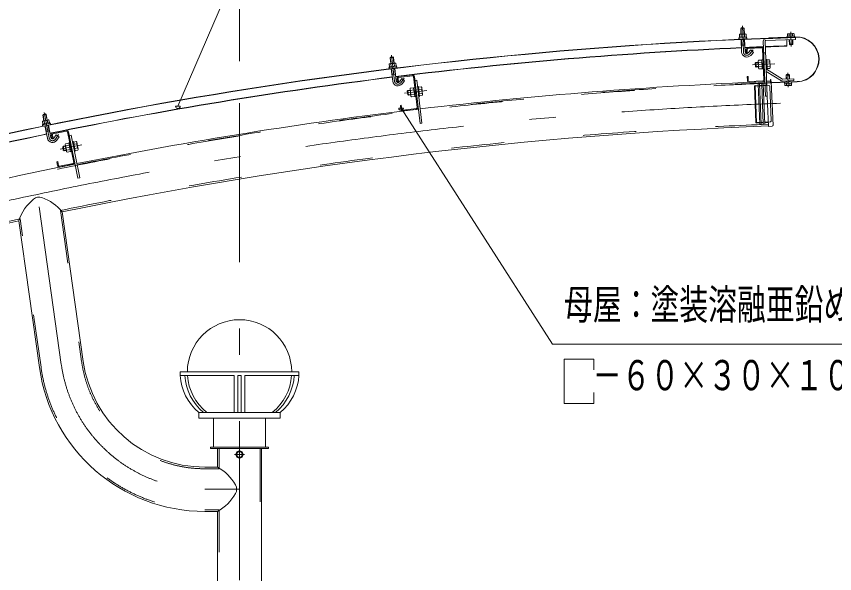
# Model space of a CAD drawing. Units: millimetres, scale not verified. Extents: x -32624 to 32629, y -14700 to 14700.
# Drawn here: x 24606 to 29548, y 5329 to 8691 of the extents above; entities that cross this region are included whole.
import ezdxf
from ezdxf.enums import TextEntityAlignment as Align

# ---------------------------------------------------------------- set-up
doc = ezdxf.new("R2010")
doc.units = ezdxf.units.MM
doc.header["$LTSCALE"] = 80
doc.linetypes.add('USER2', pattern=[10, 4, -6])
doc.linetypes.add('USER3', pattern=[24, 12, -5, 2, -5])
for name, color, linetype, lineweight in [('0-0_0', 7, 'Continuous', 18), ('0-6_2-0BOLD', 7, 'Continuous', 18), ('0-7_2-1HIDDEN', 3, 'USER2', 18), ('0-8_2-2CENTER', 3, 'USER3', 18), ('0-9_2-4THIN', 4, 'Continuous', 18), ('0-A_2-5DIM', 3, 'Continuous', 18)]:
    doc.layers.add(name, color=color, linetype=linetype, lineweight=lineweight)
doc.styles.add('ＭＳ ゴシック', font='')
doc.styles.get('ＭＳ ゴシック').set_extended_font_data('MS Gothic')

# ---------------------------------------------------------------- blocks, each defined once
blk = doc.blocks.new('ledl')
at = {"layer": '0-0_0'}
for p, q in [((14388.17, 13926.97), (14183.17, 13926.97)), ((14183.17, 13920.97), (14183.17, 13926.97)), ((14388.17, 13920.97), (14388.17, 13926.97)), ((14276.67, 13920.97), (14183.17, 13920.97)), ((14276.67, 13920.97), (14276.67, 13856.97)), ((14288.67, 13920.97), (14282.67, 13920.97)), ((14282.67, 13920.97), (14282.67, 13856.97)), ((14288.67, 13920.97), (14288.67, 13856.97)), ((14388.17, 13920.97), (14294.67, 13920.97)), ((14294.67, 13920.97), (14294.67, 13856.97)), ((14355.67, 13846.97), (14355.67, 13856.97)), ((14215.67, 13846.97), (14355.67, 13846.97)), ((14240.67, 13796.97), (14240.67, 13846.97)), ((14330.67, 13796.97), (14330.67, 13846.97)), ((14240.67, 13796.97), (14330.67, 13796.97))]:
    blk.add_line(p, q, dxfattribs=at)
blk.add_lwpolyline([(14215.67, 13846.97), (14215.67, 13856.97), (14355.67, 13856.97)], dxfattribs=at)
for start, end in [(0, 180), (183.82255, 231.05756), (308.94244, 356.17745)]:
    blk.add_arc((14285.67, 13926.97), 90, start, end, dxfattribs=at)
for centre, major_axis, start_param, end_param in [((14285.67, 13926.97), (102.47, 6.5), 3.1362923, 3.9034857), ((14293.67, 13926.97), (102.47, 6.5), 3.1362923, 3.9034857), ((14277.67, 13926.97), (-102.47, 6.5), 2.3796996, 3.146893), ((14285.67, 13926.97), (-102.47, 6.5), 2.3796996, 3.146893)]:
    blk.add_ellipse(centre, major_axis=major_axis, ratio=0.92312, start_param=start_param, end_param=end_param, dxfattribs=at)

msp = doc.modelspace()

# ---------------------------------------------------------------- linework, layer by layer
at = {"layer": '0-6_2-0BOLD'}
for p, q in [((29001.45, 8619.76), (28980.47, 8618.94)), ((28982.29, 8582.26), (28982.9, 8566.49)), ((28983.07, 8552.14), (28986.02, 8476.34)), ((29003.09, 8567.28), (29002.48, 8583.05)), ((29007, 8477.16), (29004.05, 8552.96)), ((29150.87, 8560.45), (29311.75, 8566.72)), ((29257.62, 8564.21), (29257.72, 8561.09)), ((29262.9, 8584.46), (29263.38, 8572.19)), ((29273.39, 8572.58), (29272.91, 8584.85)), ((29273.41, 8561.71), (29273.28, 8565.22)), ((29274.9, 8523.6), (29273.85, 8550.51)), ((29293.58, 8573.37), (29293.1, 8585.64)), ((29294.26, 8566.04), (29294.4, 8562.52)), ((29305.56, 8568.23), (29305.34, 8573.83)), ((28984.43, 8517.17), (29005.41, 8517.98)), ((29024.21, 8502.95), (29106.75, 8506.17)), ((29106.97, 8500.58), (29024.43, 8497.36)), ((29140.72, 8209.77), (29127.77, 8542.02)), ((29258.1, 8549.9), (29259.38, 8511.74)), ((29019.05, 8491.55), (29019.98, 8467.76)), ((29120.09, 8307.74), (29112.78, 8495.2)), ((29119.3, 8471.63), (29130.5, 8472.07)), ((26867.1, 8404.77), (26868.97, 8389.1)), ((26889.04, 8391.49), (26887.17, 8407.16)), ((29088.62, 8413.52), (29108.93, 8414.31)), ((29109.17, 8408.19), (29116.44, 8401.47)), ((29132.06, 8431.85), (29137.66, 8432.07)), ((29137.66, 8432.07), (29139.97, 8372.61)), ((29138.31, 8415.46), (29155.12, 8416.11)), ((26870.27, 8374.8), (26879.24, 8299.48)), ((26900.1, 8301.97), (26891.13, 8377.29)), ((29109.95, 8388.08), (29089.64, 8387.29)), ((29116.71, 8394.47), (29109.44, 8401.19)), ((29110.49, 8374.27), (29117.48, 8374.54)), ((29139.98, 8372.61), (29134.38, 8372.4)), ((29227.42, 8303.07), (29134.88, 8359.69)), ((29135.63, 8372.36), (29233.27, 8312.62)), ((29156.14, 8389.88), (29139.33, 8389.23)), ((26874.41, 8340.05), (26895.27, 8342.53)), ((26913.78, 8293.63), (26910.97, 8317.26)), ((26915.2, 8329.04), (26997.22, 8338.81)), ((26997.88, 8333.25), (26915.86, 8323.48)), ((26950.43, 8302.98), (26935.28, 8283.72)), ((27004.11, 8328.35), (27026.3, 8142.07)), ((27043.53, 8044.73), (27009.67, 8329.02)), ((27023.61, 8306.71), (27012.48, 8305.38)), ((27033.93, 8267.4), (27028.36, 8266.74)), ((27033.93, 8267.4), (27040.96, 8208.32)), ((29032.17, 8298.71), (29114.71, 8301.92)), ((29114.93, 8296.33), (29032.39, 8293.11)), ((29165.37, 8296.01), (29175.48, 8033.7)), ((29322.24, 8297.43), (29168.36, 8291.43)), ((29168.43, 8289.68), (29322.31, 8295.68)), ((29255.52, 8301.81), (29255.79, 8294.84)), ((29256.48, 8287.51), (29256.95, 8275.23)), ((29276.78, 8295.65), (29276.51, 8302.63)), ((29277.15, 8276.02), (29276.67, 8288.29)), ((29288.21, 8294.35), (29288.43, 8288.76)), ((26970.45, 8243.98), (26973.76, 8216.18)), ((26986.52, 8245.01), (27006.7, 8247.42)), ((27009.8, 8221.35), (26989.62, 8218.95)), ((27007.42, 8241.33), (27015.2, 8235.21)), ((27008.25, 8234.38), (27016.03, 8228.26)), ((27040.96, 8208.32), (27035.4, 8207.66)), ((27052.6, 8252.88), (27035.89, 8250.89)), ((27039, 8224.83), (27055.7, 8226.82)), ((26933.15, 8130.98), (26930.34, 8154.61)), ((27021.4, 8135.85), (26939.38, 8126.08)), ((26940.04, 8120.52), (27022.06, 8130.29)), ((24785.7, 8099.71), (24765.11, 8095.58)), ((24772.73, 8059.65), (24775.84, 8044.18)), ((24795.65, 8048.16), (24792.54, 8063.63)), ((24778.27, 8030.03), (24793.2, 7955.67)), ((24813.79, 7959.8), (24798.86, 8034.17)), ((24785.16, 7995.72), (24805.75, 7999.85)), ((24828.1, 7952.57), (24823.41, 7975.91)), ((24826.7, 7987.99), (24907.68, 8004.25)), ((24908.78, 7998.76), (24827.8, 7982.5)), ((24915.37, 7994.38), (24952.3, 7810.45)), ((24888.53, 7907.59), (24894.04, 7880.14)), ((24924.39, 7913.9), (24904.46, 7909.9)), ((24925.6, 7907.89), (24933.84, 7902.41)), ((24969.71, 7923), (24953.22, 7919.69)), ((24909.63, 7884.17), (24929.56, 7888.16)), ((24935.22, 7895.55), (24926.98, 7901.03)), ((24958.39, 7893.95), (24974.88, 7897.26)), ((24855.65, 7815.32), (24860.34, 7791.98)), ((24947.92, 7803.85), (24866.93, 7787.6)), ((24868.03, 7782.1), (24949.02, 7798.36)), ((24882.39, 7512.26), (25009.24, 6609.71)), ((24744.79, 6572.54), (24620.5, 7456.89)), ((26087.02, 657.9), (26087.02, 6082.9)), ((25936, 6057.84), (25936, 6037.96)), ((25953.35, 6068.03), (25936.14, 6058.09)), ((25936.14, 6037.71), (25953.35, 6027.78)), ((25970.85, 6058.09), (25953.64, 6068.03)), ((25953.64, 6027.78), (25970.85, 6037.71)), ((25971, 6037.96), (25971, 6057.84)), ((25743.5, 5704.38), (25819.97, 5704.38)), ((25819.97, 5704.38), (25819.97, 657.9))]:
    msp.add_line(p, q, dxfattribs=at)
for points in [[(29002.81, 8584.78), (29001.45, 8619.76), (28997.82, 8623.12), (28983.83, 8622.57), (28980.47, 8618.94), (28981.83, 8583.96)], [(28972.89, 8566.11), (28972.28, 8581.88), (28975.18, 8583.71), (29009.46, 8585.04), (29012.49, 8583.44), (29013.11, 8567.67)], [(29130.46, 8544.93), (29312.32, 8552.01), (29311.89, 8563.2), (29130.02, 8556.12)], [(29311.68, 8568.47), (29150.8, 8562.2), (29150.87, 8560.45)], [(29305.34, 8573.83), (29261.62, 8572.13), (29261.84, 8566.53)], [(29262.9, 8584.46), (29265.8, 8586.3), (29300.07, 8587.63), (29303.11, 8586.03), (29303.59, 8573.76)], [(29294.83, 8551.33), (29295.88, 8524.42), (29292.52, 8520.79), (29278.53, 8520.24), (29274.9, 8523.6), (29295.88, 8524.42)], [(29116.58, 8541.58), (29129.53, 8209.33), (29140.72, 8209.77)], [(29019.98, 8467.76), (29014.38, 8467.55), (29013.46, 8491.33)], [(29040.62, 8456.18), (29057.26, 8474.17), (29041.84, 8488.43), (29025.2, 8470.45)], [(26859.02, 8387.91), (26857.15, 8403.59), (26859.9, 8405.64), (26893.96, 8409.7), (26897.12, 8408.34), (26898.99, 8392.67)], [(26883.22, 8443.67), (26879.33, 8446.73), (26865.43, 8445.07), (26862.37, 8441.18)], [(26887.36, 8408.91), (26883.22, 8443.67), (26862.37, 8441.18), (26866.51, 8406.43)], [(29072.52, 8413.77), (29068.49, 8409.41), (29069.25, 8389.82), (29073.61, 8385.79)], [(29087.25, 8386.32), (29073.61, 8385.79), (29072.52, 8413.77), (29086.16, 8414.3)], [(29108.42, 8427.43), (29088.11, 8426.63), (29085.85, 8422.34), (29087.57, 8378.28), (29090.15, 8374.17), (29110.46, 8374.96)], [(29110.49, 8374.27), (29108.39, 8428.13), (29115.38, 8428.4)], [(29139.84, 8376.11), (29156.65, 8376.77), (29158.91, 8381.06), (29157.2, 8425.12), (29154.61, 8429.22), (29137.8, 8428.57)], [(26905.4, 8316.6), (26908.22, 8292.96), (26913.78, 8293.63)], [(26950.43, 8302.98), (26933.93, 8315.97), (26918.77, 8296.72)], [(27023.61, 8306.71), (27054.65, 8046.05), (27043.53, 8044.73)], [(29026.36, 8304.09), (29025.43, 8327.87), (29019.84, 8327.65), (29020.76, 8303.87)], [(29161.16, 8296.4), (29160.62, 8310.39), (29162.36, 8310.46), (29162.91, 8296.47)], [(29234.84, 8312.21), (29300.55, 8314.77), (29300.99, 8303.58), (29235.28, 8301.02)], [(29276.07, 8313.82), (29275.16, 8337.27), (29271.52, 8340.63), (29257.53, 8340.09), (29254.17, 8336.46)], [(29275.16, 8337.27), (29254.17, 8336.46), (29255.09, 8313)], [(27005.15, 8260.45), (26984.96, 8258.05), (26983.05, 8253.59), (26988.27, 8209.8), (26991.17, 8205.91), (27011.36, 8208.32)], [(27018.39, 8208.45), (27011.44, 8207.62), (27005.06, 8261.14), (27012.01, 8261.98)], [(27059.17, 8218.24), (27053.95, 8262.03), (27051.05, 8265.91), (27034.34, 8263.93)], [(29170.44, 8028.25), (29147.7, 8027.37), (29137.19, 8300.18), (29159.92, 8301.05)], [(29288.43, 8288.76), (29244.71, 8287.05), (29244.49, 8292.65)], [(29246.46, 8287.12), (29246.94, 8274.85), (29249.98, 8273.24)], [(29249.98, 8273.24), (29284.25, 8274.58), (29287.16, 8276.41), (29286.68, 8288.69)], [(26987.32, 8217.79), (26973.76, 8216.18), (26969.1, 8219.85), (26966.78, 8239.32), (26970.45, 8243.98), (26984, 8245.59)], [(27040.55, 8211.8), (27057.26, 8213.79), (27059.17, 8218.24)], [(26930.34, 8154.61), (26924.78, 8153.95), (26927.59, 8130.32)], [(24766.01, 8042.21), (24762.91, 8057.68), (24765.48, 8059.95), (24799.11, 8066.7), (24802.37, 8065.61), (24805.47, 8050.13)], [(24792.59, 8065.4), (24785.7, 8099.71), (24781.58, 8102.45), (24767.86, 8099.7), (24765.11, 8095.58), (24772, 8061.26)], [(24817.92, 7974.81), (24822.6, 7951.47), (24828.1, 7952.57)], [(24850.31, 7944.41), (24863.88, 7964.81), (24846.4, 7976.45), (24832.83, 7956.05)], [(24920.87, 7995.48), (24977.22, 7714.78), (24988.2, 7716.98), (24936.53, 7974.35), (24925.55, 7972.14)], [(24901.92, 7910.28), (24888.53, 7907.59), (24885.24, 7902.65), (24889.1, 7883.43), (24894.04, 7880.14), (24907.43, 7882.83)], [(24932.14, 7875.3), (24912.22, 7871.3), (24909.01, 7874.94), (24900.33, 7918.17), (24901.88, 7922.77), (24921.81, 7926.77)], [(24928.53, 7928.83), (24921.67, 7927.46), (24932.28, 7874.61), (24939.14, 7875.99)], [(24956.17, 7876.55), (24961.66, 7877.65), (24949.95, 7935.99), (24944.45, 7934.88)], [(24950.63, 7932.56), (24967.13, 7935.87), (24970.33, 7932.23), (24979.01, 7888.99), (24977.46, 7884.4), (24960.97, 7881.08)], [(24854.85, 7790.88), (24850.16, 7814.21), (24855.65, 7815.32)], [(25819.97, 6082.9), (25819.97, 5971.43), (25743.5, 5971.43)]]:
    msp.add_lwpolyline(points, dxfattribs=at)
for points in [[(29014.86, 8567.74), (28971.14, 8566.04), (28971.36, 8560.44), (29015.08, 8562.14)], [(26900.73, 8392.88), (26901.39, 8387.32), (26857.94, 8382.15), (26857.28, 8387.71)], [(24807.19, 8050.48), (24764.3, 8041.86), (24765.4, 8036.37), (24808.29, 8044.99)], [(26128.5, 6082.9), (25778.5, 6082.9), (25778.5, 6090.95), (26128.5, 6090.95)]]:
    msp.add_lwpolyline(points, close=True, dxfattribs=at)
for radius in [21.88, 17.15]:
    msp.add_circle((25953.5, 6047.9), radius, dxfattribs=at)
for centre, radius, start, end in [((30153.5, -18066.75), 26646.03, 91.92674, 106.44423), ((30153.5, -18066.75), 26644.27, 91.92674, 106.44423), ((28972.37, 8556.98), 3.5, 92.23167, 272.23166), ((28977.53, 8575.62), 8.17, 54.38918, 92.23167), ((28993.51, 8553.82), 30.57, 72.93558, 111.52777), ((29007.74, 8576.8), 8.17, 92.23167, 130.07417), ((29014.34, 8558.61), 3.5, 272.23167, 92.23167), ((29130.57, 8542.12), 14, 92.23167, 182.23166), ((29268.15, 8578.22), 8.17, 54.38918, 92.23167), ((29284.13, 8556.41), 30.57, 72.93558, 111.52777), ((29298.36, 8579.39), 8.17, 92.23167, 130.07417), ((29317, 8432.07), 136.5, 272.23167, 92.23167), ((29317, 8432.07), 134.75, 272.23167, 92.23167), ((30153.5, -18066.75), 26595.27, 92.5182, 97.03343), ((30153.5, -18066.75), 26593.53, 92.51822, 97.03345), ((30153.5, -18066.75), 26595.27, 92.23167, 92.47296), ((30153.5, -18066.75), 26593.53, 92.23167, 92.47298), ((29024.65, 8491.76), 11.2, 92.23167, 182.23166), ((29107.19, 8494.98), 11.2, 2.23167, 92.23167), ((29107.19, 8494.98), 5.6, 2.23167, 92.23167), ((29130.57, 8542.12), 2.8, 92.23167, 182.23166), ((30153.5, -18066.75), 26595.27, 91.92674, 92.20755), ((30153.5, -18066.75), 26593.53, 91.92674, 92.20755), ((29017.5, 8477.57), 31.5, 182.23167, 317.23167), ((29017.5, 8477.57), 10.5, 182.23167, 317.23167), ((29024.65, 8491.76), 5.6, 92.23167, 182.23166), ((26862.89, 8397.77), 8.17, 58.94965, 96.79214), ((26880.55, 8377.31), 30.57, 77.49605, 116.08823), ((26892.91, 8401.35), 8.17, 96.79214, 134.63463), ((29096.03, 8420.38), 10.09, 182.23167, 222.79053), ((29123.41, 8401.74), 36.73, 161.29674, 203.1666), ((29147.2, 8422.37), 10.09, 321.67282, 2.23167), ((29121.35, 8401.66), 36.73, 341.29674, 23.16661), ((26859.23, 8378.77), 3.5, 96.79214, 276.79213), ((26900.93, 8383.74), 3.5, 276.79214, 96.79214), ((29097.56, 8381.03), 10.09, 141.67282, 182.23166), ((29137.09, 8374.74), 2.8, 182.23167, 238.54161), ((29148.74, 8383.02), 10.09, 2.23167, 42.79053), ((30153.5, -18066.75), 26595.27, 97.07867, 101.59389), ((30153.5, -18066.75), 26593.53, 97.07869, 101.5939), ((26916.53, 8317.92), 11.2, 96.79214, 186.79213), ((26916.53, 8317.92), 5.6, 96.79214, 186.79213), ((26998.55, 8327.69), 11.2, 6.79214, 96.79214), ((26998.55, 8327.69), 5.6, 6.79214, 96.79214), ((29031.95, 8304.31), 11.2, 182.23167, 272.23167), ((29031.95, 8304.31), 5.6, 182.23167, 272.23167), ((29114.49, 8307.52), 5.6, 272.23167, 2.23167), ((29114.49, 8307.52), 11.2, 272.23167, 2.23167), ((29234.73, 8315.01), 14, 238.54161, 272.23167), ((29234.73, 8315.01), 2.8, 238.54161, 272.23167), ((26910.53, 8303.21), 31.5, 186.79214, 321.79214), ((26910.53, 8303.21), 10.5, 186.79214, 321.79214), ((30153.5, -18066.75), 26383.53, 92.23167, 96.76782), ((27044.21, 8258.49), 10.09, 326.23329, 6.79214), ((29160.12, 8295.8), 5.25, 2.20737, 92.20737), ((29168.16, 8296.68), 7, 182.23167, 272.23167), ((29168.16, 8296.68), 5.25, 182.23167, 272.23167), ((29251.7, 8281.48), 8.17, 272.23167, 310.07417), ((29265.93, 8304.47), 30.57, 252.93558, 291.52777), ((29281.9, 8282.66), 8.17, 234.38918, 272.23167), ((26993.35, 8252.44), 10.09, 186.79214, 227.35098), ((27022.14, 8236.04), 36.73, 165.85719, 207.72705), ((26998.01, 8213.34), 10.09, 146.23328, 186.79213), ((27020.09, 8235.79), 36.73, 345.85721, 27.72708), ((27048.87, 8219.4), 10.09, 6.79214, 47.351), ((30153.5, -18066.75), 26383.53, 96.79214, 101.32828), ((26938.71, 8131.64), 11.2, 186.79214, 276.79214), ((26938.71, 8131.64), 5.6, 186.79214, 276.79214), ((27020.73, 8141.41), 5.6, 276.79214, 6.79214), ((27020.73, 8141.41), 11.2, 276.79214, 6.79214), ((24769.09, 8052.34), 8.17, 63.51012, 101.3526), ((24788.32, 8033.35), 30.57, 82.05652, 120.6487), ((24798.73, 8058.3), 8.17, 101.3526, 139.1951), ((24766.94, 8033.11), 3.5, 101.3526, 281.35258), ((24808.12, 8041.38), 3.5, 281.3526, 101.3526), ((30153.5, -18066.75), 26116.47, 92.20737, 101.64403), ((29170.23, 8033.5), 5.25, 272.20737, 2.20737), ((30153.5, -18066.75), 26593.53, 101.63916, 105.85274), ((24824.09, 7961.87), 10.5, 191.3526, 326.3526), ((24828.9, 7977.01), 11.2, 101.3526, 191.35258), ((24828.9, 7977.01), 5.6, 101.3526, 191.35258), ((24909.88, 7993.27), 11.2, 11.3526, 101.3526), ((24909.88, 7993.27), 5.6, 11.3526, 101.3526), ((24824.09, 7961.87), 31.5, 191.3526, 326.3526), ((24910.69, 7917.84), 10.09, 191.3526, 231.91145), ((24940.69, 7903.79), 36.73, 170.41766, 212.28752), ((24960.9, 7927.93), 10.09, 330.79375, 11.3526), ((24938.66, 7903.38), 36.73, 350.41768, 32.28754), ((24918.44, 7879.24), 10.09, 150.79375, 191.35258), ((24968.65, 7889.32), 10.09, 11.3526, 51.91147), ((24946.81, 7809.34), 5.6, 281.3526, 11.3526), ((24946.81, 7809.34), 11.2, 281.3526, 11.3526), ((30153.5, -18066.75), 26383.53, 101.3526, 106.1393), ((24865.83, 7793.08), 11.2, 191.3526, 281.3526), ((24865.83, 7793.08), 5.6, 191.3526, 281.3526), ((24887.53, 7372.66), 280, 129.59369, 162.49361), ((24742.54, 7547.97), 52.5, 70.60193, 129.59369), ((24666.98, 7333.39), 280, 39.70523, 70.60193), ((30153.5, -18066.75), 26116.47, 102.23129, 106.1636), ((25743.5, 6712.9), 741.48, 188, 270), ((25743.5, 6712.9), 1008.52, 188, 270), ((25953.5, 6047.9), 20.12, 149.59186, 150.40816), ((25953.5, 6047.9), 20.12, 209.59186, 210.40816), ((25953.5, 6047.9), 20.12, 89.59186, 90.40816), ((25953.5, 6047.9), 20.12, 29.59186, 30.40816), ((25953.5, 6047.9), 20.12, 329.59186, 330.40816), ((25953.5, 6047.9), 20.12, 269.59186, 270.40816), ((25685.52, 5725.82), 280, 29.51659, 61.30328), ((25883.5, 5837.9), 52.5, 330.48343, 29.51659), ((25685.52, 5949.98), 280, 298.69673, 330.48343)]:
    msp.add_arc(centre, radius, start, end, dxfattribs=at)
at = {"layer": '0-7_2-1HIDDEN'}
for p, q in [((29149.42, 8273.5), (29063.74, 8270.2)), ((29067.13, 8272.96), (29086.02, 8273.68)), ((29103.14, 8038.41), (29093.61, 8285.67)), ((29094.06, 8273.99), (29108.05, 8274.53)), ((29125.18, 8039.28), (29115.64, 8286.55)), ((29116.1, 8274.84), (29138.13, 8275.69)), ((29156.69, 8266.77), (29164.57, 8062.18)), ((29157.85, 8054.91), (29072.16, 8051.61)), ((29075.76, 8049.12), (29094.65, 8049.85)), ((29102.69, 8050.16), (29116.68, 8050.7)), ((29124.73, 8051.01), (29146.76, 8051.85)), ((24871.41, 7520), (24999.53, 6608.34)), ((24754.49, 6573.9), (24628.74, 7468.7)), ((26077.22, 6082.9), (26077.22, 657.9)), ((25829.77, 5714.18), (25743.5, 5714.18)), ((25829.77, 657.9), (25829.77, 5714.18))]:
    msp.add_line(p, q, dxfattribs=at)
msp.add_lwpolyline([(29072.21, 8050.38), (29075.84, 8047.02), (29067.05, 8275.05), (29063.69, 8271.42)], close=True, dxfattribs=at)
for points in [[(29088.67, 8285.47), (29085.69, 8282.25), (29094.98, 8041.28), (29098.3, 8038.21)], [(29110.74, 8286.35), (29107.72, 8283.1), (29117.01, 8042.13), (29120.29, 8039.09)], [(25829.77, 6082.9), (25829.77, 5961.62), (25743.5, 5961.62)]]:
    msp.add_lwpolyline(points, dxfattribs=at)
for centre, radius, start, end in [((30153.5, -18066.75), 26376.53, 91.92674, 106.22441), ((30153.5, -18066.75), 26373.72, 92.20737, 106.1636), ((29149.69, 8266.5), 7, 2.20737, 92.20737), ((29157.58, 8061.91), 7, 272.20737, 2.20737), ((30153.5, -18066.75), 26126.28, 92.20737, 101.6642), ((30153.5, -18066.75), 26595.27, 101.63913, 105.85275), ((30153.5, -18066.75), 26126.28, 102.20815, 106.1636), ((25743.5, 6712.9), 998.73, 188, 270), ((25743.5, 6712.9), 751.27, 188, 270)]:
    msp.add_arc(centre, radius, start, end, dxfattribs=at)
at = {"layer": '0-8_2-2CENTER'}
for p, q in [((28996.51, 8476.76), (28990.41, 8633.34)), ((29282.53, 8597.46), (29285.93, 8510.02)), ((26889.67, 8300.72), (26871.14, 8456.33)), ((29032.91, 8463.31), (29056.68, 8489.01)), ((29051.39, 8398.94), (29185.68, 8404.17)), ((26927.03, 8290.22), (26948.68, 8317.72)), ((29264.12, 8350.85), (29267.53, 8263.42)), ((26950.56, 8227.51), (27084.02, 8243.41)), ((25953.5, 8168.6), (25953.5, -1005.48)), ((24803.5, 7957.73), (24772.65, 8111.37)), ((24841.57, 7950.23), (24860.96, 7979.37)), ((24870.01, 7889.59), (25001.78, 7916.05)), ((24877.01, 6591.13), (24715.9, 7737.47)), ((25922.87, 6047.9), (25984.12, 6047.9)), ((25743.5, 5837.9), (25953.5, 5837.9))]:
    msp.add_line(p, q, dxfattribs=at)
for centre, radius, start, end in [((29017.5, 8477.57), 21, 182.23167, 317.23167), ((26910.53, 8303.21), 21, 186.79214, 321.79214), ((30153.5, -18066.75), 26250, 92.03471, 106.28024), ((24824.09, 7961.87), 21, 191.3526, 326.3526), ((25743.5, 6712.9), 875, 188, 270)]:
    msp.add_arc(centre, radius, start, end, dxfattribs=at)
at = {"layer": '0-9_2-4THIN'}
for p, q in [((28983.72, 8584.04), (28982.29, 8620.91)), ((28999.48, 8621.58), (29000.92, 8584.71)), ((29275.17, 8565.3), (29275.31, 8561.77)), ((29275.75, 8550.58), (29276.87, 8521.79)), ((29292.51, 8562.45), (29292.37, 8565.97)), ((29294.06, 8522.45), (29292.94, 8551.26)), ((26868.39, 8406.65), (26864.03, 8443.29)), ((26881.12, 8445.32), (26885.48, 8408.69)), ((29070.25, 8411.31), (29086.26, 8411.93)), ((29087.16, 8388.69), (29071.16, 8388.06)), ((29256.98, 8313.08), (29255.99, 8338.42)), ((29273.19, 8339.1), (29274.18, 8313.75)), ((29257.69, 8294.91), (29257.42, 8301.88)), ((29274.61, 8302.55), (29274.88, 8295.58)), ((26984.28, 8243.24), (26968.38, 8241.35)), ((26971.13, 8218.25), (26987.03, 8220.14)), ((24766.6, 8097.81), (24773.86, 8061.63)), ((24790.73, 8065.02), (24783.47, 8101.2)), ((24902.38, 7907.96), (24886.68, 7904.81)), ((24891.26, 7882), (24906.96, 7885.15))]:
    msp.add_line(p, q, dxfattribs=at)
for points in [[(28984.96, 8552.21), (28986.32, 8517.24), (28984.56, 8513.89)], [(29005.54, 8514.71), (29003.52, 8517.91), (29002.16, 8552.88)], [(26872.16, 8375.02), (26876.3, 8340.27), (26874.8, 8336.79)], [(26895.65, 8339.27), (26893.38, 8342.3), (26889.25, 8377.06)], [(24780.13, 8030.41), (24787.02, 7996.09), (24785.81, 7992.5)], [(24806.4, 7996.63), (24803.89, 7999.48), (24797, 8033.8)]]:
    msp.add_lwpolyline(points, dxfattribs=at)
at = {"layer": '0-A_2-5DIM'}
for p, q in [((26863.49, 11122.9), (25581.4, 8148.92)), ((25953.51, 8420.9), (25953.51, 9715.9)), ((25595.61, 8149.56), (25567.61, 8149.56)), ((26942.96, 8137.66), (26914.96, 8137.66)), ((27843.49, 6712.9), (26928.96, 8137.66)), ((27843.49, 6712.9), (30853.49, 6712.9)), ((28093.79, 6355.9), (28093.79, 6421.44))]:
    msp.add_line(p, q, dxfattribs=at)
msp.add_lwpolyline([(28093.79, 6355.9), (27913.49, 6355.9), (27913.49, 6623.91), (28093.79, 6623.91), (28093.79, 6558.37)], dxfattribs=at)
for centre in [(25581.61, 8149.56), (26928.96, 8137.66)]:
    msp.add_arc(centre, 14, 180, 0, dxfattribs=at)

# ---------------------------------------------------------------- block references
at = {"layer": '0-0_0', "xscale": 3.5, "yscale": 3.5}
msp.add_blockref('ledl', (-24046.35, -42198.45), dxfattribs=at)

# ---------------------------------------------------------------- texts
at = {"layer": '0-A_2-5DIM', "color": 7, "style": 'ＭＳ ゴシック', "width": 0.7}
for s, p in [('母屋：塗装溶融亜鉛めっき鋼板', (27913.49, 6807.77)), ('\u3000－６０×３０×１０×１．６', (27913.49, 6380.77))]:
    msp.add_text(s, height=182.3, dxfattribs=at).set_placement(p, align=Align.BOTTOM_LEFT)

doc.saveas('drawing.dxf')
